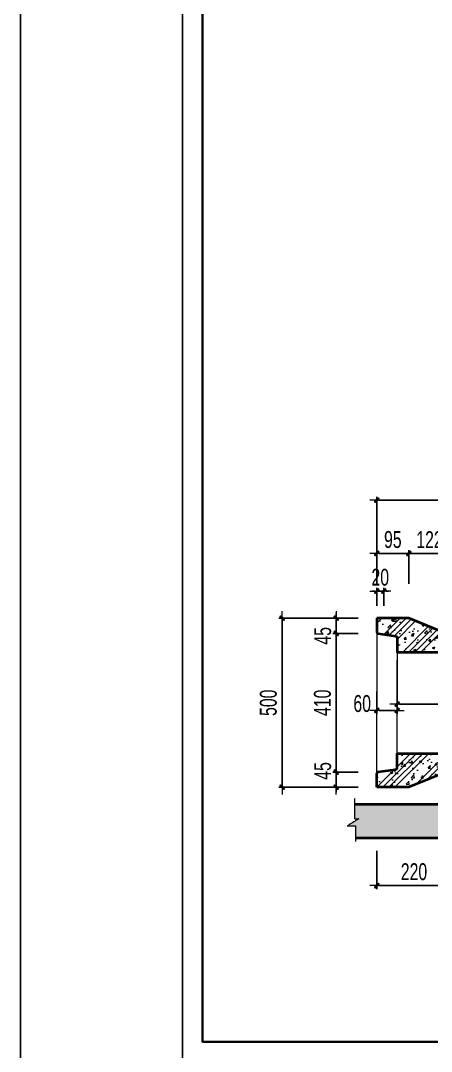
# Model space of a CAD drawing. Header units: inches. Extents: x -676 to 53517, y -16349 to 46516.
# Drawn here: x 26431 to 27647, y -3659 to -611 of the extents above; entities that cross this region are included whole.
import ezdxf

# ---------------------------------------------------------------- set-up
doc = ezdxf.new("R2010")
doc.units = ezdxf.units.IN
doc.header["$MEASUREMENT"] = 0
doc.linetypes.add('HIDDEN', pattern=[0.375, 0.25, -0.125])
for name, color, linetype, lineweight in [('CAT1', 2, 'Continuous', 40), ('KHUAT', 254, 'HIDDEN', 15), ('LC Dim', 8, 'Continuous', 18), ('LC Hatch', 252, 'Continuous', 9), ('THEP', 1, 'Continuous', 35)]:
    doc.layers.add(name, color=color, linetype=linetype, lineweight=lineweight)
doc.layers.add('ENTTNTHIETKE1', color=2, linetype='Continuous')
doc.layers.add('KHUNGTEN', color=5, linetype='Continuous')
doc.styles.add('HOATBIF', font='hoatbif.shx', dxfattribs={"width": 0.7})
doc.dimstyles.new('1-100(1-25)', dxfattribs={"dimscale": 25, "dimtxt": 2.5, "dimasz": 0.35, "dimexe": 0.5, "dimexo": 0, "dimgap": 0.8, "dimtad": 1, "dimdec": 0, "dimzin": 0, "dimdsep": 46, "dimtxsty": 'HOATBIF', "dimblk1": 'DOT', "dimblk2": 'DOT', "dimsah": 1, "dimcen": -1, "dimdle": 1, "dimclrd": 256, "dimclre": 256, "dimclrt": 4, "dimadec": 3, "dimazin": 2, "dimtfac": 0.333333, "dimtdec": 0, "dimtix": 1, "dimtmove": 2, "dimatfit": 3, "dimldrblk": 'DOT', "dimfxl": 1, "dimtvp": 0.833333, "dimtolj": 1, "dimtzin": 0, "dimarcsym": 0})

# ---------------------------------------------------------------- blocks, each defined once
blk = doc.blocks.new('DOT')
at = {"layer": 'LC Dim'}
blk.add_line((-3, 0), (3, 0), dxfattribs=at)
at = {"layer": 'LC Dim', "color": 4}
blk.add_line((-1, -1), (1, 1), dxfattribs=at)
blk.add_lwpolyline([(0.5, 1), (-1, -0.5), (-0.5, -1), (1, 0.5)], close=True, dxfattribs=at)
blk = doc.blocks.new('*D750')
at = {"layer": 'Defpoints', "color": 0, "ltscale": 2, "transparency": 16777216}
for p in [(27205.6, -2378), (27430.5, -2378), (27430.5, -2878)]:
    blk.add_point(p, dxfattribs=at)
at = {"layer": 'LC Dim', "lineweight": -2, "ltscale": 2, "transparency": 16777216}
for p, q in [((27430.5, -2378), (27195.6, -2378)), ((27205.6, -2871), (27205.6, -2385)), ((27430.5, -2878), (27195.6, -2878))]:
    blk.add_line(p, q, dxfattribs=at)
at = {"layer": 'LC Dim', "lineweight": -2, "ltscale": 2, "transparency": 16777216, "xscale": 7, "yscale": 7, "zscale": 7}
for p, rotation in [((27205.6, -2378), 90), ((27205.6, -2878), 270)]:
    blk.add_blockref('DOT', p, dxfattribs=dict(at, rotation=rotation))
at = {"layer": 'LC Dim', "color": 4, "ltscale": 2, "transparency": 16777216, "insert": (27164.6, -2628), "char_height": 50, "attachment_point": 5, "rotation": 90, "style": 'HOATBIF'}
blk.add_mtext('\\A1;500', dxfattribs=at)
blk = doc.blocks.new('_Dot')
at = {"color": 0, "linetype": 'ByBlock', "lineweight": -2}
blk.add_line((-0.5, 0), (-1, 0), dxfattribs=at)
at = {"color": 0, "linetype": 'ByBlock', "const_width": 0.5}
blk.add_lwpolyline([(-0.25, 0, 1), (0.25, 0, 1)], format="xyb", close=True, dxfattribs=at)
blk = doc.blocks.new('*D751')
at = {"layer": 'Defpoints', "color": 0, "ltscale": 2, "transparency": 16777216}
for p in [(27545.6, -2501.9), (28545.6, -2501.9), (27545.6, -2632.2)]:
    blk.add_point(p, dxfattribs=at)
at = {"layer": 'LC Dim', "lineweight": -2, "ltscale": 2, "transparency": 16777216}
for p, q in [((27545.6, -2501.9), (27545.6, -2642.2)), ((28545.6, -2501.9), (28545.6, -2642.2)), ((28538.6, -2632.2), (27552.6, -2632.2))]:
    blk.add_line(p, q, dxfattribs=at)
at = {"layer": 'LC Dim', "lineweight": -2, "ltscale": 2, "transparency": 16777216, "xscale": 7, "yscale": 7, "zscale": 7, "rotation": 180}
blk.add_blockref('DOT', (27545.6, -2632.2), dxfattribs=at)
at = {"layer": 'LC Dim', "lineweight": -2, "ltscale": 2, "transparency": 16777216, "xscale": 7, "yscale": 7, "zscale": 7}
blk.add_blockref('DOT', (28545.6, -2632.2), dxfattribs=at)
at = {"layer": 'LC Dim', "color": 4, "ltscale": 2, "transparency": 16777216, "insert": (28045.6, -2591.2), "char_height": 50, "attachment_point": 5, "style": 'HOATBIF'}
blk.add_mtext('\\A1;1000', dxfattribs=at)
blk = doc.blocks.new('*D752')
at = {"layer": 'Defpoints', "color": 0, "ltscale": 2, "transparency": 16777216}
for p in [(27485.6, -2594.4), (27545.6, -2594.4), (27545.6, -2650.6)]:
    blk.add_point(p, dxfattribs=at)
at = {"layer": 'LC Dim', "lineweight": -2, "ltscale": 2, "transparency": 16777216}
for p, q in [((27485.6, -2594.4), (27485.6, -2660.6)), ((27545.6, -2594.4), (27545.6, -2660.6)), ((27492.6, -2650.6), (27538.6, -2650.6))]:
    blk.add_line(p, q, dxfattribs=at)
at = {"layer": 'LC Dim', "lineweight": -2, "ltscale": 2, "transparency": 16777216, "xscale": 7, "yscale": 7, "zscale": 7, "rotation": 180}
blk.add_blockref('DOT', (27485.6, -2650.6), dxfattribs=at)
at = {"layer": 'LC Dim', "lineweight": -2, "ltscale": 2, "transparency": 16777216, "xscale": 7, "yscale": 7, "zscale": 7}
blk.add_blockref('DOT', (27545.6, -2650.6), dxfattribs=at)
at = {"layer": 'LC Dim', "color": 4, "ltscale": 2, "transparency": 16777216, "insert": (27442.3, -2630.6), "char_height": 50, "attachment_point": 5, "style": 'HOATBIF'}
blk.add_mtext('\\A1;60', dxfattribs=at)
blk = doc.blocks.new('*D753')
at = {"layer": 'Defpoints', "color": 0, "ltscale": 2, "transparency": 16777216}
for p in [(27485.6, -2298), (27485.6, -2341.7), (27506, -2341.7)]:
    blk.add_point(p, dxfattribs=at)
at = {"layer": 'LC Dim', "lineweight": -2, "ltscale": 2, "transparency": 16777216}
for p, q in [((27478.6, -2298), (27471.6, -2298)), ((27485.6, -2341.7), (27485.6, -2288)), ((27506, -2298), (27485.6, -2298)), ((27506, -2341.7), (27506, -2288)), ((27513, -2298), (27520, -2298))]:
    blk.add_line(p, q, dxfattribs=at)
at = {"layer": 'LC Dim', "lineweight": -2, "ltscale": 2, "transparency": 16777216, "xscale": 7, "yscale": 7, "zscale": 7}
blk.add_blockref('DOT', (27485.6, -2298), dxfattribs=at)
at = {"layer": 'LC Dim', "lineweight": -2, "ltscale": 2, "transparency": 16777216, "xscale": 7, "yscale": 7, "zscale": 7, "rotation": 180}
blk.add_blockref('DOT', (27506, -2298), dxfattribs=at)
at = {"layer": 'LC Dim', "color": 4, "ltscale": 2, "transparency": 16777216, "insert": (27495.8, -2257), "char_height": 50, "attachment_point": 5, "style": 'HOATBIF'}
blk.add_mtext('\\A1;20', dxfattribs=at)
blk = doc.blocks.new('*D754')
at = {"layer": 'Defpoints', "color": 0, "ltscale": 2, "transparency": 16777216}
for p in [(27430.5, -2378), (27365.6, -2423), (27430.5, -2423)]:
    blk.add_point(p, dxfattribs=at)
at = {"layer": 'LC Dim', "lineweight": -2, "ltscale": 2, "transparency": 16777216}
for p, q in [((27365.6, -2371), (27365.6, -2364)), ((27430.5, -2378), (27355.6, -2378)), ((27365.6, -2378), (27365.6, -2423)), ((27430.5, -2423), (27355.6, -2423)), ((27365.6, -2430), (27365.6, -2437))]:
    blk.add_line(p, q, dxfattribs=at)
at = {"layer": 'LC Dim', "lineweight": -2, "ltscale": 2, "transparency": 16777216, "xscale": 7, "yscale": 7, "zscale": 7}
for p, rotation in [((27365.6, -2378), 270), ((27365.6, -2423), 90)]:
    blk.add_blockref('DOT', p, dxfattribs=dict(at, rotation=rotation))
at = {"layer": 'LC Dim', "color": 4, "ltscale": 2, "transparency": 16777216, "insert": (27325.6, -2430), "char_height": 50, "attachment_point": 5, "rotation": 90, "style": 'HOATBIF'}
blk.add_mtext('\\A1;45', dxfattribs=at)
blk = doc.blocks.new('*D755')
at = {"layer": 'Defpoints', "color": 0, "ltscale": 2, "transparency": 16777216}
for p in [(27365.6, -2833), (27430.5, -2833), (27430.5, -2878)]:
    blk.add_point(p, dxfattribs=at)
at = {"layer": 'LC Dim', "lineweight": -2, "ltscale": 2, "transparency": 16777216}
for p, q in [((27430.5, -2833), (27355.6, -2833)), ((27365.6, -2826), (27365.6, -2819)), ((27365.6, -2878), (27365.6, -2833)), ((27430.5, -2878), (27355.6, -2878)), ((27365.6, -2885), (27365.6, -2892))]:
    blk.add_line(p, q, dxfattribs=at)
at = {"layer": 'LC Dim', "lineweight": -2, "ltscale": 2, "transparency": 16777216, "xscale": 7, "yscale": 7, "zscale": 7}
for p, rotation in [((27365.6, -2833), 270), ((27365.6, -2878), 90)]:
    blk.add_blockref('DOT', p, dxfattribs=dict(at, rotation=rotation))
at = {"layer": 'LC Dim', "color": 4, "ltscale": 2, "transparency": 16777216, "insert": (27325.6, -2829.6), "char_height": 50, "attachment_point": 5, "rotation": 90, "style": 'HOATBIF'}
blk.add_mtext('\\A1;45', dxfattribs=at)
blk = doc.blocks.new('*D756')
at = {"layer": 'Defpoints', "color": 0, "ltscale": 2, "transparency": 16777216}
for p in [(27430.5, -2423), (27365.6, -2833), (27430.5, -2833)]:
    blk.add_point(p, dxfattribs=at)
at = {"layer": 'LC Dim', "lineweight": -2, "ltscale": 2, "transparency": 16777216}
for p, q in [((27430.5, -2423), (27355.6, -2423)), ((27365.6, -2430), (27365.6, -2826)), ((27430.5, -2833), (27355.6, -2833))]:
    blk.add_line(p, q, dxfattribs=at)
at = {"layer": 'LC Dim', "lineweight": -2, "ltscale": 2, "transparency": 16777216, "xscale": 7, "yscale": 7, "zscale": 7}
for p, rotation in [((27365.6, -2423), 90), ((27365.6, -2833), 270)]:
    blk.add_blockref('DOT', p, dxfattribs=dict(at, rotation=rotation))
at = {"layer": 'LC Dim', "color": 4, "ltscale": 2, "transparency": 16777216, "insert": (27324.6, -2628), "char_height": 50, "attachment_point": 5, "rotation": 90, "style": 'HOATBIF'}
blk.add_mtext('\\A1;410', dxfattribs=at)
blk = doc.blocks.new('*D595')
at = {"layer": 'Defpoints', "color": 0, "ltscale": 2, "transparency": 16777216}
for p in [(28545.6, -2029.1), (27485.6, -2276.1), (28545.6, -2276.1)]:
    blk.add_point(p, dxfattribs=at)
at = {"layer": 'LC Dim', "lineweight": -2, "ltscale": 2, "transparency": 16777216}
for p, q in [((27485.6, -2276.1), (27485.6, -2019.1)), ((27492.6, -2029.1), (28538.6, -2029.1)), ((28545.6, -2276.1), (28545.6, -2019.1))]:
    blk.add_line(p, q, dxfattribs=at)
at = {"layer": 'LC Dim', "lineweight": -2, "ltscale": 2, "transparency": 16777216, "xscale": 7, "yscale": 7, "zscale": 7, "rotation": 180}
blk.add_blockref('DOT', (27485.6, -2029.1), dxfattribs=at)
at = {"layer": 'LC Dim', "lineweight": -2, "ltscale": 2, "transparency": 16777216, "xscale": 7, "yscale": 7, "zscale": 7}
blk.add_blockref('DOT', (28545.6, -2029.1), dxfattribs=at)
at = {"layer": 'LC Dim', "color": 4, "ltscale": 2, "transparency": 16777216, "insert": (28015.6, -1988.1), "char_height": 50, "attachment_point": 5, "style": 'HOATBIF'}
blk.add_mtext('\\A1;1060', dxfattribs=at)
blk = doc.blocks.new('*D596')
at = {"layer": 'Defpoints', "color": 0, "ltscale": 2, "transparency": 16777216}
for p in [(27580.3, -2186.5), (27485.6, -2276.1), (27580.3, -2276.1)]:
    blk.add_point(p, dxfattribs=at)
at = {"layer": 'LC Dim', "lineweight": -2, "ltscale": 2, "transparency": 16777216}
for p, q in [((27485.6, -2276.1), (27485.6, -2176.5)), ((27492.6, -2186.5), (27573.3, -2186.5)), ((27580.3, -2276.1), (27580.3, -2176.5))]:
    blk.add_line(p, q, dxfattribs=at)
at = {"layer": 'LC Dim', "lineweight": -2, "ltscale": 2, "transparency": 16777216, "xscale": 7, "yscale": 7, "zscale": 7, "rotation": 180}
blk.add_blockref('DOT', (27485.6, -2186.5), dxfattribs=at)
at = {"layer": 'LC Dim', "lineweight": -2, "ltscale": 2, "transparency": 16777216, "xscale": 7, "yscale": 7, "zscale": 7}
blk.add_blockref('DOT', (27580.3, -2186.5), dxfattribs=at)
at = {"layer": 'LC Dim', "color": 4, "ltscale": 2, "transparency": 16777216, "insert": (27533, -2145.5), "char_height": 50, "attachment_point": 5, "style": 'HOATBIF'}
blk.add_mtext('\\A1;95', dxfattribs=at)
blk = doc.blocks.new('*D597')
at = {"layer": 'Defpoints', "color": 0, "ltscale": 2, "transparency": 16777216}
for p in [(27580.3, -2186.5), (27580.3, -2276.1), (27702.6, -2276.1)]:
    blk.add_point(p, dxfattribs=at)
at = {"layer": 'LC Dim', "lineweight": -2, "ltscale": 2, "transparency": 16777216}
for p, q in [((27580.3, -2276.1), (27580.3, -2176.5)), ((27695.6, -2186.5), (27587.3, -2186.5)), ((27702.6, -2276.1), (27702.6, -2176.5))]:
    blk.add_line(p, q, dxfattribs=at)
at = {"layer": 'LC Dim', "lineweight": -2, "ltscale": 2, "transparency": 16777216, "xscale": 7, "yscale": 7, "zscale": 7, "rotation": 180}
blk.add_blockref('DOT', (27580.3, -2186.5), dxfattribs=at)
at = {"layer": 'LC Dim', "lineweight": -2, "ltscale": 2, "transparency": 16777216, "xscale": 7, "yscale": 7, "zscale": 7}
blk.add_blockref('DOT', (27702.6, -2186.5), dxfattribs=at)
at = {"layer": 'LC Dim', "color": 4, "ltscale": 2, "transparency": 16777216, "insert": (27641.5, -2145.5), "char_height": 50, "attachment_point": 5, "style": 'HOATBIF'}
blk.add_mtext('\\A1;122', dxfattribs=at)
blk = doc.blocks.new('*D599')
at = {"layer": 'Defpoints', "color": 0, "ltscale": 2, "transparency": 16777216}
for p in [(27485.6, -3065.9), (27705.6, -3065.9), (27705.6, -3168.9)]:
    blk.add_point(p, dxfattribs=at)
at = {"layer": 'LC Dim', "lineweight": -2, "ltscale": 2, "transparency": 16777216}
for p, q in [((27485.6, -3065.9), (27485.6, -3178.9)), ((27705.6, -3065.9), (27705.6, -3178.9)), ((27492.6, -3168.9), (27698.6, -3168.9))]:
    blk.add_line(p, q, dxfattribs=at)
at = {"layer": 'LC Dim', "lineweight": -2, "ltscale": 2, "transparency": 16777216, "xscale": 7, "yscale": 7, "zscale": 7, "rotation": 180}
blk.add_blockref('DOT', (27485.6, -3168.9), dxfattribs=at)
at = {"layer": 'LC Dim', "lineweight": -2, "ltscale": 2, "transparency": 16777216, "xscale": 7, "yscale": 7, "zscale": 7}
blk.add_blockref('DOT', (27705.6, -3168.9), dxfattribs=at)
at = {"layer": 'LC Dim', "color": 4, "ltscale": 2, "transparency": 16777216, "insert": (27595.6, -3127.9), "char_height": 50, "attachment_point": 5, "style": 'HOATBIF'}
blk.add_mtext('\\A1;220', dxfattribs=at)
blk = doc.blocks.new('khung vpn')
at = {"layer": 'Defpoints'}
blk.add_line((52498.758, -4195.446), (52498.758, -4235.276), dxfattribs=at)
at = {"layer": 'KHUNGTEN'}
blk.add_lwpolyline([(52556.243, -4234.885), (52502.048, -4234.885), (52502.048, -4195.662), (52556.243, -4195.662)], close=True, dxfattribs=at)
at = {"layer": 'THEP'}
blk.add_lwpolyline([(52555.832, -4234.474), (52502.459, -4234.474), (52502.459, -4196.073), (52555.832, -4196.073)], close=True, dxfattribs=at)

msp = doc.modelspace()

# ---------------------------------------------------------------- hatches: boundary and pattern name
at = {"layer": 'LC Hatch', "ltscale": 200}
h = msp.add_hatch(dxfattribs=at)
h.set_pattern_fill('BT-DA1X2', color=256, scale=0.4, pattern_type=2)
h.set_pattern_definition([(50, (23596.92, 26855.58), (72.87387, -6.37563), [7.62, -83.82]), (355, (23596.92, 26855.58), (-14.09713, 76.42266), [6.096, -67.056]), (100.451, (23602.995, 26855.05), (58.777, 70.04668), [6.476, -71.236]), (50, (23676.92, 26935.58), (72.87387, -6.37563), [7.62, -83.82]), (355, (23676.92, 26935.58), (-14.09713, 76.42266), [6.096, -67.056]), (100.451, (23682.995, 26935.05), (58.777, 70.04668), [6.476, -71.236]), (46.1842, (23596.92, 26875.9), (108.43162, -16.81693), [11.43, -125.73]), (96.6356, (23605.96, 26874.5), (94.9617, 98.97022), [9.714, -106.854]), (351.184, (23596.92, 26875.9), (94.96184, 98.97005), [9.144, -100.584]), (46.1842, (23676.92, 26955.9), (108.43162, -16.81693), [11.43, -125.73]), (96.6356, (23685.96, 26954.5), (94.9617, 98.97022), [9.714, -106.854]), (351.184, (23676.92, 26955.9), (94.96184, 98.97005), [9.144, -100.584]), (21, (23607.08, 26870.82), (60.64595, -40.90621), [7.62, -83.82]), (326, (23607.08, 26870.82), (24.72081, 73.67519), [6.096, -67.056]), (71.4514, (23612.136, 26867.41), (85.3666, 32.76914), [6.476, -71.236]), (21, (23687.08, 26950.82), (60.64595, -40.90621), [7.62, -83.82]), (326, (23687.08, 26950.82), (24.72081, 73.67519), [6.096, -67.056]), (71.4514, (23692.136, 26947.41), (85.3666, 32.76914), [6.476, -71.236]), (37.5, (23596.922, 26855.578), (1.235441, 33.822016), [0, -66.2432, 0, -68.072, 0, -67.31]), (7.5, (23596.922, 26855.578), (26.727865, 40.07223), [0, -38.8112, 0, -64.7192, 0, -25.654]), (327.5, (23574.265, 26855.578), (54.236238, -2.291498), [0, -25.4, 0, -79.248, 0, -105.156]), (317.5, (23564.105, 26855.58), (59.25167, 10.1706), [0, -33.02, 0, -52.6288, 0, -74.676]), (45, (23596.92, 26855.58), (-53.88154, 53.88154), []), (45, (23614.88, 26855.58), (-53.88154, 53.88154), []), (45, (23632.84, 26855.58), (-53.88154, 53.88154), []), (45, (23650.8, 26855.58), (-53.88154, 53.88154), [])])
h.paths.add_polyline_path([(28485.6, -2428), (27702.6, -2428), (27580.3, -2378), (27485.6, -2378), (27485.6, -2418.7, 0.373885), (27489.9, -2423.6), (27541.3, -2430.8, -0.373885), (27545.6, -2435.8), (27545.6, -2478), (28485.6, -2478)])
h.paths.add_polyline_path([(28485.6, -2778), (27545.6, -2778), (27545.6, -2820.2, -0.373885), (27541.3, -2825.2), (27489.9, -2832.4, 0.373885), (27485.6, -2837.3), (27485.6, -2878), (27580.3, -2878), (27702.6, -2828), (27833.9, -2828, -0.154572), (27864.4, -2828), (27982.6, -2828), (28340.6, -2828, -0.154572), (28371, -2828), (28485.6, -2828)])
h.paths.add_polyline_path([(28545.6, -2778), (28485.6, -2778), (28485.6, -2837.3, -0.373885), (28489.9, -2832.4), (28541.3, -2825.2, 0.373885), (28545.6, -2820.2)])
h.paths.add_polyline_path([(28545.6, -2442.6, 0.404023), (28540.8, -2437.6), (28505.6, -2436.4), (28505.6, -2433.3, 0.404026), (28504.7, -2432.3), (28497.1, -2432.1, -0.404026), (28495.6, -2430.6), (28495.6, -2428), (28485.6, -2428), (28485.6, -2478), (28545.6, -2478)])
at = {"layer": 'LC Hatch'}
h = msp.add_hatch(dxfattribs=at)
h.set_pattern_fill('GRAVEL', color=256, scale=70, style=0)
h.set_pattern_definition([(228.0128, (110834.202, 25807.7286), (-559.99987625, -630.0000939), [9.41752, -932.33616]), (184.9697, (110827.9018, 25800.7286), (840.00007361, 69.99939149), [16.16076, -1599.91475]), (132.5104, (110811.8018, 25799.3286), (699.99935028, -770.00060717), [11.39516, -1128.12224]), (267.2737, (110784.5018, 25781.8286), (69.99972124, 1400.00002065), [14.71666, -1456.94906]), (292.8337, (110783.8018, 25767.1286), (-350.00069338, 839.99974882), [14.43085, -1428.65611]), (357.2737, (110789.4018, 25753.8286), (-1400.00002065, 69.99972124), [14.71666, -1456.94906]), (37.6942, (110804.1018, 25753.1286), (-910.00051419, -699.99932836), [19.46203, -1926.73943]), (72.2553, (110819.5018, 25765.0286), (490.00075339, 1539.99973619), [18.37416, -1819.04247]), (121.4296, (110825.1018, 25782.5286), (-560.00057639, 909.99965255), [14.7665, -1461.88511]), (175.2364, (110817.402, 25795.1286), (770.00006624, -69.9994073), [16.85824, -826.05341]), (222.3974, (110800.6018, 25796.5286), (-840.000514575, -769.99944574), [21.80136, -2158.33625]), (138.8141, (110853.802, 25781.1286), (-490.0002063, 419.99981193), [7.44107, -736.66908]), (171.4692, (110848.2018, 25786.0286), (909.99987994, -140.0005537), [14.15659, -1401.50577]), (225, (110834.2, 25788.13), (-8e-15, -70.000022), [9.89947, -89.09544]), (203.1986, (110829.302, 25796.529), (349.9999811, 140.0000928), [5.33106, -527.77305]), (291.8014, (110824.402, 25794.429), (-69.9999937, 210.0000191), [7.53921, -369.42234]), (30.9638, (110827.202, 25787.429), (209.9998616, 140.0001738), [12.24503, -395.92161]), (161.5651, (110837.702, 25793.729), (140.0000304, -69.999888), [8.85437, -212.50509]), (16.3895, (110783.8018, 25794.4286), (700.00015389, 209.99948969), [12.404, -1227.99915]), (70.3462, (110795.702, 25797.9286), (-279.99966732, -770.0001495), [10.40627, -1030.21856]), (293.1986, (110837.702, 25807.729), (-140.0000928, 349.9999811), [10.66205, -522.44206]), (343.6105, (110841.9018, 25797.9286), (-700.00015389, 209.99948969), [12.404, -1227.99915]), (339.444, (110783.802, 25751.029), (-350.0001291, 139.99971975), [11.9616, -586.11868]), (294.7751, (110795.002, 25746.8286), (-349.99945325, 770.00023953), [10.02246, -992.22501]), (66.8014, (110838.402, 25737.729), (140.0000928, 349.9999811), [10.66205, -522.44206]), (17.354, (110842.6018, 25747.5286), (-910.00014134, -279.99961516), [11.73417, -1161.67968]), (69.444, (110804.102, 25737.729), (-139.99971975, -350.0001291), [5.9808, -592.09948]), (101.3099, (110834.202, 25737.729), (-69.9998343, 280.0000527), [3.5693, -353.36203]), (165.9638, (110833.502, 25741.229), (210.0000382, -69.999864), [14.43085, -274.1865]), (186.009, (110819.5018, 25744.7286), (699.99998256, 69.99995222), [13.3735, -1323.97461]), (303.6901, (110827.202, 25781.129), (-70.0000934, 139.999969), [10.09554, -242.29303]), (353.1572, (110832.8018, 25772.7286), (1189.99995558, -140.000559855), [17.62558, -1744.92941]), (60.9454, (110850.302, 25770.6286), (-280.0000019, -490.0000269), [7.20692, -713.48718]), (90, (110853.8, 25776.93), (-70, 70), [4.2, -65.8]), (120.2564, (110818.102, 25746.8286), (279.99964208, -490.0001719), [9.72468, -962.7464]), (48.0128, (110813.202, 25755.2286), (559.99987625, 630.0000939), [18.83504, -922.91864]), (0, (110825.8, 25769.23), (70, 70), [18.2, -51.8]), (325.3048, (110844.0018, 25769.2286), (-699.99959813, 490.00060267), [11.06798, -1095.72918]), (254.0546, (110853.102, 25762.929), (-69.9999923, -280.0000089), [10.19214, -499.41556]), (207.646, (110850.3018, 25753.1286), (-1329.9997065, -700.00053992), [16.59455, -1642.86318]), (175.4261, (110835.6018, 25745.4286), (-910.00003908, 69.99963608), [17.55593, -1738.03518])])
h.paths.add_polyline_path([(29575.9, -3027.5), (29575.9, -2992.4), (29551.4, -2992.4), (29585.9, -2970.9), (29572.9, -2970.9), (29572.9, -2927.5), (28456.8, -2927.5), (28456.8, -3027.5)])
h.paths.add_polyline_path([(27422.4, -2992.4), (27422.4, -3027.5), (28456.8, -3027.5), (28456.8, -2927.5), (27419.4, -2927.5), (27419.4, -2970.9), (27432.4, -2970.9), (27397.9, -2992.4)])

# ---------------------------------------------------------------- linework, layer by layer
at = {"layer": 'CAT1'}
for p, q in [((27545.6, -2778, 0), (28545.6, -2778, 0)), ((27545.6, -2820.2, 0), (27545.6, -2778, 0)), ((27489.9, -2832.4, 0), (27541.3, -2825.2, 0)), ((27702.6, -2828, 0), (27580.3, -2878, 0)), ((27485.6, -2878, 0), (27485.6, -2837.3, 0)), ((27580.3, -2878, 0), (27485.6, -2878, 0)), ((27419.4, -2927.5, 0), (29572.9, -2927.5, 0)), ((27422.4, -3027.5, 0), (29575.9, -3027.5, 0))]:
    msp.add_line(p, q, dxfattribs=at)
at = {"layer": 'CAT1', "elevation": 0}
msp.add_lwpolyline([(27485.6, -2378), (27485.6, -2418.7, 0.373885), (27489.9, -2423.6), (27541.3, -2430.8, -0.373885), (27545.6, -2435.8), (27545.6, -2478), (28545.6, -2478), (28545.6, -2442.6, 0.404026), (28540.8, -2437.6), (28506.6, -2436.4, -0.404026), (28505.6, -2435.4), (28505.6, -2433.3, 0.404026), (28504.7, -2432.3), (28497.1, -2432.1, -0.404026), (28495.6, -2430.6), (28495.6, -2428), (27702.6, -2428), (27580.3, -2378), (27485.6, -2378)], format="xyb", dxfattribs=at)
at = {"layer": 'CAT1'}
for centre, start, end in [((27490.6, -2837.3, 0), 98, 180), ((27540.6, -2820.2, 0), 278, 0)]:
    msp.add_arc(centre, 5, start, end, dxfattribs=at)
at = {"layer": 'KHUAT'}
for p, q in [((27485.6, -2418.7, 0), (27485.6, -2628, 0)), ((27545.6, -2478, 0), (27545.6, -2628, 0)), ((27485.6, -2837.3, 0), (27485.6, -2628, 0)), ((27545.6, -2778, 0), (27545.6, -2628, 0))]:
    msp.add_line(p, q, dxfattribs=at)
at = {"layer": 'KHUAT', "elevation": 0}
msp.add_lwpolyline([(27419.4, -2910.4), (27419.4, -2970.9), (27432.4, -2970.9), (27397.9, -2992.4), (27422.4, -2992.4), (27422.4, -3038.9)], dxfattribs=at)

# ---------------------------------------------------------------- block references
at = {"layer": 'ENTTNTHIETKE1', "color": 6, "xscale": 145.5769351532813, "yscale": 145.5769351532813, "zscale": 145.5769351532813}
msp.add_blockref('khung vpn', (-7616177, 612810.5, 0), dxfattribs=at)

# ---------------------------------------------------------------- dimensions: what is measured, and where the dimension line sits
at = {"layer": 'LC Dim', "ltscale": 2}
for base, p1, p2, picture, middle in [((28545.6, -2029.1, 0), (27485.6, -2276.1, 0), (28545.6, -2276.1, 0), '*D595', (28015.6, -1988.1, 0)), ((27580.3, -2186.5, 0), (27485.6, -2276.1, 0), (27580.3, -2276.1, 0), '*D596', (27533, -2145.5, 0)), ((27705.6, -3168.9, 0), (27485.6, -3065.9, 0), (27705.6, -3065.9, 0), '*D599', (27595.6, -3127.9, 0))]:
    dim = msp.add_linear_dim(base=base, p1=p1, p2=p2, dimstyle='1-100(1-25)', override={"dimscale": 20}, dxfattribs=at)
    dim.commit()
    dim.dimension.update_dxf_attribs({"geometry": picture, "text_midpoint": middle})
for base, p1, p2, angle, picture, middle in [((27580.3, -2186.5, 0), (27702.6, -2276.1, 0), (27580.3, -2276.1, 0), 180, '*D597', (27641.5, -2145.5, 0)), ((27485.6, -2298, 0), (27506, -2341.7, 0), (27485.6, -2341.7, 0), 180, '*D753', (27495.8, -2257, 0)), ((27205.6, -2378, 0), (27430.5, -2878, 0), (27430.5, -2378, 0), 90, '*D750', (27164.6, -2628, 0)), ((27365.6, -2833, 0), (27430.5, -2423, 0), (27430.5, -2833, 0), 270, '*D756', (27324.6, -2628, 0)), ((27545.6, -2632.2, 0), (28545.6, -2501.9, 0), (27545.6, -2501.9, 0), 180, '*D751', (28045.6, -2591.2, 0))]:
    dim = msp.add_linear_dim(base=base, p1=p1, p2=p2, angle=angle, dimstyle='1-100(1-25)', override={"dimscale": 20}, dxfattribs=at)
    dim.commit()
    dim.dimension.update_dxf_attribs({"geometry": picture, "text_midpoint": middle})
for base, p1, p2, angle, picture, middle in [((27365.6, -2423, 0), (27430.5, -2378, 0), (27430.5, -2423, 0), 270, '*D754', (27325.6, -2430, 0)), ((27365.6, -2833, 0), (27430.5, -2878, 0), (27430.5, -2833, 0), 90, '*D755', (27325.6, -2829.6, 0))]:
    dim = msp.add_linear_dim(base=base, p1=p1, p2=p2, angle=angle, dimstyle='1-100(1-25)', override={"dimscale": 20}, dxfattribs=at)
    dim.commit()
    dim.dimension.update_dxf_attribs({"geometry": picture, "text_midpoint": middle, "dimtype": 160})
dim = msp.add_linear_dim(base=(27545.6, -2650.6, 0), p1=(27485.6, -2594.4, 0), p2=(27545.6, -2594.4, 0), dimstyle='1-100(1-25)', override={"dimscale": 20}, dxfattribs=at)
dim.commit()
dim.dimension.update_dxf_attribs({"geometry": '*D752', "text_midpoint": (27442.3, -2630.6, 0), "dimtype": 160})

doc.saveas('drawing.dxf')
